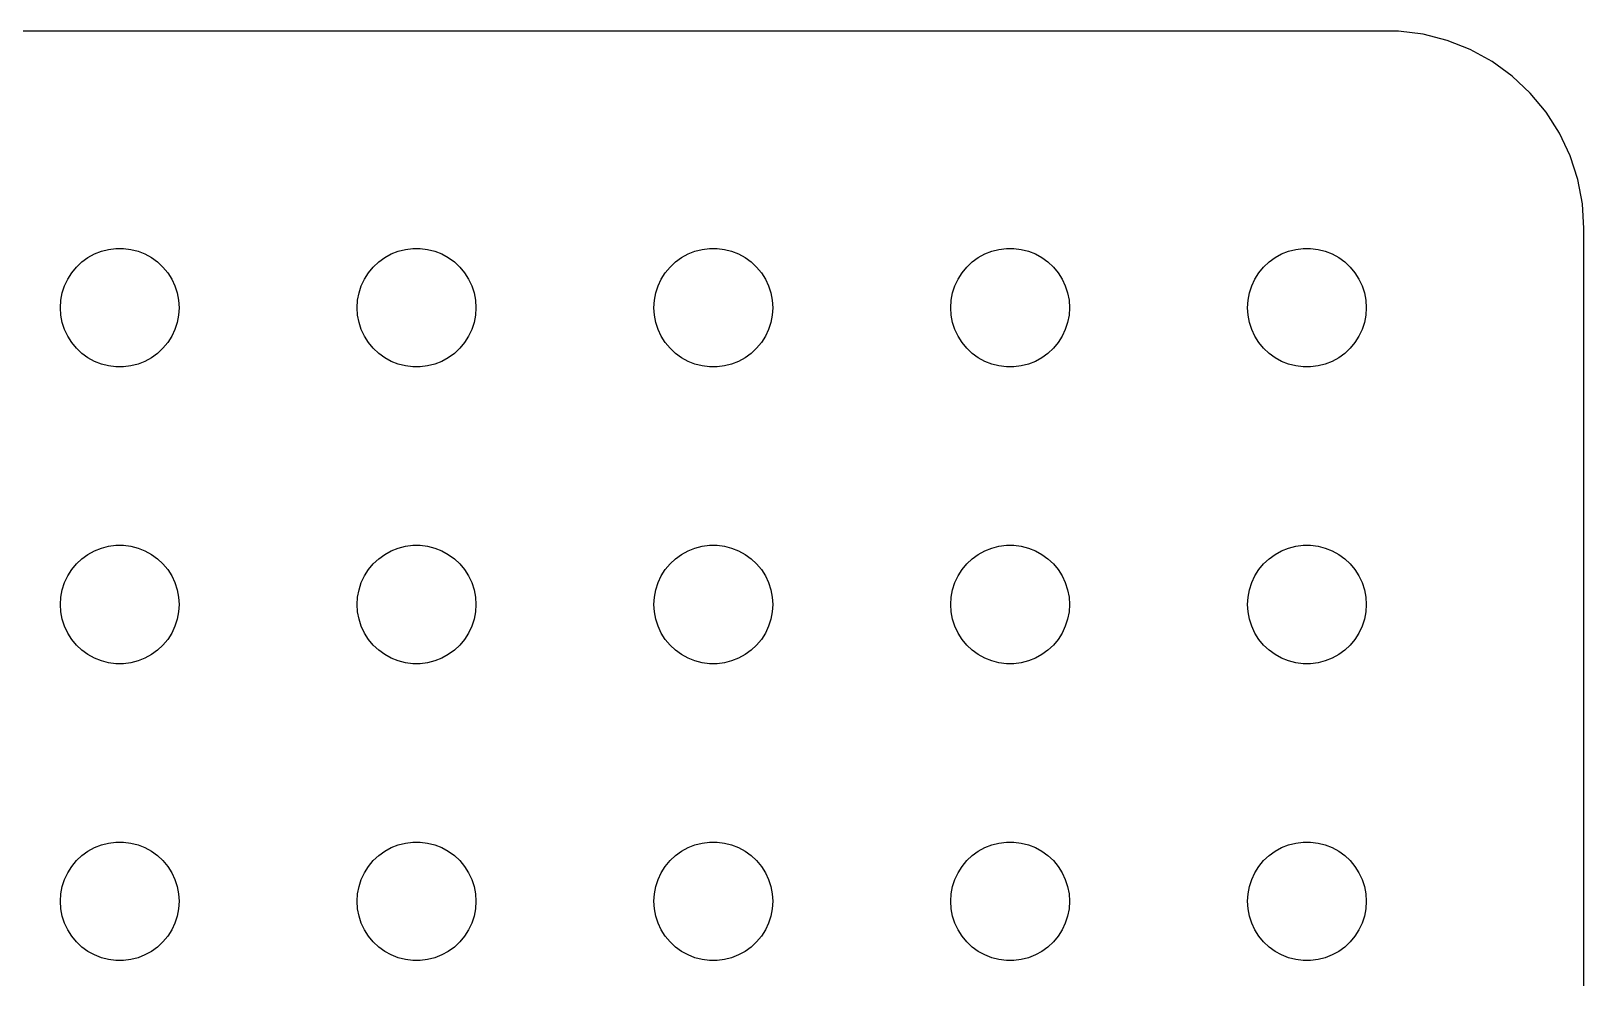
# Model space of a CAD drawing. Header units: metres. Extents: x -37 to 37, y 140 to 346.
# Drawn here: x -2.24 to 37, y 160.06 to 183.99 of the extents above; entities that cross this region are included whole.
import ezdxf

# ---------------------------------------------------------------- set-up
doc = ezdxf.new("R2010")
doc.units = ezdxf.units.M

msp = doc.modelspace()

# ---------------------------------------------------------------- linework, layer by layer
for p, q in [((32.3139, 183.99), (-32.3139, 183.99)), ((32.9369, 183.911), (32.3139, 183.99)), ((33.5451, 183.755), (32.9369, 183.911)), ((34.1289, 183.524), (33.5451, 183.755)), ((34.6791, 183.222), (34.1289, 183.524)), ((35.1871, 182.853), (34.6791, 183.222)), ((35.6448, 182.423), (35.1871, 182.853)), ((36.0451, 181.939), (35.6448, 182.423)), ((36.3815, 181.409), (36.0451, 181.939)), ((36.6489, 180.841), (36.3815, 181.409)), ((36.8429, 180.243), (36.6489, 180.841)), ((36.9606, 179.627), (36.8429, 180.243)), ((37, 179), (36.9606, 179.627)), ((37, 145), (37, 179)), ((-1.09344, 178.027), (-0.956131, 178.156)), ((-0.956131, 178.156), (-0.803726, 178.266)), ((-0.803726, 178.266), (-0.638657, 178.357)), ((-0.638657, 178.357), (-0.463516, 178.427)), ((-0.463516, 178.427), (-0.281067, 178.473)), ((-0.281067, 178.473), (-0.094177, 178.497)), ((-0.094177, 178.497), (0.094177, 178.497)), ((0.094177, 178.497), (0.281067, 178.473)), ((0.281067, 178.473), (0.463516, 178.427)), ((0.463516, 178.427), (0.638657, 178.357)), ((0.638657, 178.357), (0.803726, 178.266)), ((0.803726, 178.266), (0.956131, 178.156)), ((0.956131, 178.156), (1.09344, 178.027)), ((6.40654, 178.027), (6.54385, 178.156)), ((6.54385, 178.156), (6.69626, 178.266)), ((6.69626, 178.266), (6.86133, 178.357)), ((6.86133, 178.357), (7.03647, 178.427)), ((7.03647, 178.427), (7.21892, 178.473)), ((7.21892, 178.473), (7.40581, 178.497)), ((7.40581, 178.497), (7.59418, 178.497)), ((7.59418, 178.497), (7.78107, 178.473)), ((7.78107, 178.473), (7.96352, 178.427)), ((7.96352, 178.427), (8.13866, 178.357)), ((8.13866, 178.357), (8.30373, 178.266)), ((8.30373, 178.266), (8.45613, 178.156)), ((8.45613, 178.156), (8.59344, 178.027)), ((13.9065, 178.027), (14.0439, 178.156)), ((14.0439, 178.156), (14.1963, 178.266)), ((14.1963, 178.266), (14.3613, 178.357)), ((14.3613, 178.357), (14.5365, 178.427)), ((14.5365, 178.427), (14.7189, 178.473)), ((14.7189, 178.473), (14.9058, 178.497)), ((14.9058, 178.497), (15.0942, 178.497)), ((15.0942, 178.497), (15.2811, 178.473)), ((15.2811, 178.473), (15.4635, 178.427)), ((15.4635, 178.427), (15.6387, 178.357)), ((15.6387, 178.357), (15.8037, 178.266)), ((15.8037, 178.266), (15.9561, 178.156)), ((15.9561, 178.156), (16.0934, 178.027)), ((21.4065, 178.027), (21.5439, 178.156)), ((21.5439, 178.156), (21.6963, 178.266)), ((21.6963, 178.266), (21.8613, 178.357)), ((21.8613, 178.357), (22.0365, 178.427)), ((22.0365, 178.427), (22.2189, 178.473)), ((22.2189, 178.473), (22.4058, 178.497)), ((22.4058, 178.497), (22.5942, 178.497)), ((22.5942, 178.497), (22.7811, 178.473)), ((22.7811, 178.473), (22.9635, 178.427)), ((22.9635, 178.427), (23.1387, 178.357)), ((23.1387, 178.357), (23.3037, 178.266)), ((23.3037, 178.266), (23.4561, 178.156)), ((23.4561, 178.156), (23.5934, 178.027)), ((28.9065, 178.027), (29.0439, 178.156)), ((29.0439, 178.156), (29.1963, 178.266)), ((29.1963, 178.266), (29.3613, 178.357)), ((29.3613, 178.357), (29.5365, 178.427)), ((29.5365, 178.427), (29.7189, 178.473)), ((29.7189, 178.473), (29.9058, 178.497)), ((29.9058, 178.497), (30.0942, 178.497)), ((30.0942, 178.497), (30.2811, 178.473)), ((30.2811, 178.473), (30.4635, 178.427)), ((30.4635, 178.427), (30.6387, 178.357)), ((30.6387, 178.357), (30.8037, 178.266)), ((30.8037, 178.266), (30.9561, 178.156)), ((30.9561, 178.156), (31.0934, 178.027)), ((-1.31445, 177.723), (-1.21352, 177.882)), ((-1.21352, 177.882), (-1.09344, 178.027)), ((1.09344, 178.027), (1.21352, 177.882)), ((1.21352, 177.882), (1.31445, 177.723)), ((6.18553, 177.723), (6.28647, 177.882)), ((6.28647, 177.882), (6.40654, 178.027)), ((8.59344, 178.027), (8.71352, 177.882)), ((8.71352, 177.882), (8.81445, 177.723)), ((13.6855, 177.723), (13.7865, 177.882)), ((13.7865, 177.882), (13.9065, 178.027)), ((16.0934, 178.027), (16.2135, 177.882)), ((16.2135, 177.882), (16.3145, 177.723)), ((21.1855, 177.723), (21.2865, 177.882)), ((21.2865, 177.882), (21.4065, 178.027)), ((23.5934, 178.027), (23.7135, 177.882)), ((23.7135, 177.882), (23.8145, 177.723)), ((28.6855, 177.723), (28.7865, 177.882)), ((28.7865, 177.882), (28.9065, 178.027)), ((31.0934, 178.027), (31.2135, 177.882)), ((31.2135, 177.882), (31.3145, 177.723)), ((-1.48816, 177.188), (-1.45287, 177.373)), ((-1.45287, 177.373), (-1.39465, 177.552)), ((-1.39465, 177.552), (-1.31445, 177.723)), ((1.31445, 177.723), (1.39465, 177.552)), ((1.39465, 177.552), (1.45287, 177.373)), ((1.45287, 177.373), (1.48816, 177.188)), ((6.01183, 177.188), (6.04712, 177.373)), ((6.04712, 177.373), (6.10533, 177.552)), ((6.10533, 177.552), (6.18553, 177.723)), ((8.81445, 177.723), (8.89465, 177.552)), ((8.89465, 177.552), (8.95287, 177.373)), ((8.95287, 177.373), (8.98816, 177.188)), ((13.5118, 177.188), (13.5471, 177.373)), ((13.5471, 177.373), (13.6053, 177.552)), ((13.6053, 177.552), (13.6855, 177.723)), ((16.3145, 177.723), (16.3947, 177.552)), ((16.3947, 177.552), (16.4529, 177.373)), ((16.4529, 177.373), (16.4882, 177.188)), ((21.0118, 177.188), (21.0471, 177.373)), ((21.0471, 177.373), (21.1053, 177.552)), ((21.1053, 177.552), (21.1855, 177.723)), ((23.8145, 177.723), (23.8947, 177.552)), ((23.8947, 177.552), (23.9529, 177.373)), ((23.9529, 177.373), (23.9882, 177.188)), ((28.5118, 177.188), (28.5471, 177.373)), ((28.5471, 177.373), (28.6053, 177.552)), ((28.6053, 177.552), (28.6855, 177.723)), ((31.3145, 177.723), (31.3947, 177.552)), ((31.3947, 177.552), (31.4529, 177.373)), ((31.4529, 177.373), (31.4882, 177.188)), ((-1.5, 177), (-1.48816, 177.188)), ((-1.48816, 176.812), (-1.5, 177)), ((1.48816, 177.188), (1.5, 177)), ((1.5, 177), (1.48816, 176.812)), ((6, 177), (6.01183, 177.188)), ((6.01183, 176.812), (6, 177)), ((8.98816, 177.188), (9, 177)), ((9, 177), (8.98816, 176.812)), ((13.5, 177), (13.5118, 177.188)), ((13.5118, 176.812), (13.5, 177)), ((16.4882, 177.188), (16.5, 177)), ((16.5, 177), (16.4882, 176.812)), ((21, 177), (21.0118, 177.188)), ((21.0118, 176.812), (21, 177)), ((23.9882, 177.188), (24, 177)), ((24, 177), (23.9882, 176.812)), ((28.5, 177), (28.5118, 177.188)), ((28.5118, 176.812), (28.5, 177)), ((31.4882, 177.188), (31.5, 177)), ((31.5, 177), (31.4882, 176.812)), ((-1.45287, 176.627), (-1.48816, 176.812)), ((-1.39465, 176.448), (-1.45287, 176.627)), ((1.45287, 176.627), (1.39465, 176.448)), ((1.48816, 176.812), (1.45287, 176.627)), ((6.04712, 176.627), (6.01183, 176.812)), ((6.10533, 176.448), (6.04712, 176.627)), ((8.95287, 176.627), (8.89465, 176.448)), ((8.98816, 176.812), (8.95287, 176.627)), ((13.5471, 176.627), (13.5118, 176.812)), ((13.6053, 176.448), (13.5471, 176.627)), ((16.4529, 176.627), (16.3947, 176.448)), ((16.4882, 176.812), (16.4529, 176.627)), ((21.0471, 176.627), (21.0118, 176.812)), ((21.1053, 176.448), (21.0471, 176.627)), ((23.9529, 176.627), (23.8947, 176.448)), ((23.9882, 176.812), (23.9529, 176.627)), ((28.5471, 176.627), (28.5118, 176.812)), ((28.6053, 176.448), (28.5471, 176.627)), ((31.4529, 176.627), (31.3947, 176.448)), ((31.4882, 176.812), (31.4529, 176.627)), ((-1.31445, 176.277), (-1.39465, 176.448)), ((-1.21352, 176.118), (-1.31445, 176.277)), ((1.31445, 176.277), (1.21352, 176.118)), ((1.39465, 176.448), (1.31445, 176.277)), ((6.18553, 176.277), (6.10533, 176.448)), ((6.28647, 176.118), (6.18553, 176.277)), ((8.81445, 176.277), (8.71352, 176.118)), ((8.89465, 176.448), (8.81445, 176.277)), ((13.6855, 176.277), (13.6053, 176.448)), ((13.7865, 176.118), (13.6855, 176.277)), ((16.3145, 176.277), (16.2135, 176.118)), ((16.3947, 176.448), (16.3145, 176.277)), ((21.1855, 176.277), (21.1053, 176.448)), ((21.2865, 176.118), (21.1855, 176.277)), ((23.8145, 176.277), (23.7135, 176.118)), ((23.8947, 176.448), (23.8145, 176.277)), ((28.6855, 176.277), (28.6053, 176.448)), ((28.7865, 176.118), (28.6855, 176.277)), ((31.3145, 176.277), (31.2135, 176.118)), ((31.3947, 176.448), (31.3145, 176.277)), ((-1.09344, 175.973), (-1.21352, 176.118)), ((-0.956131, 175.844), (-1.09344, 175.973)), ((-0.803726, 175.734), (-0.956131, 175.844)), ((0.956131, 175.844), (0.803726, 175.734)), ((1.09344, 175.973), (0.956131, 175.844)), ((1.21352, 176.118), (1.09344, 175.973)), ((6.40654, 175.973), (6.28647, 176.118)), ((6.54385, 175.844), (6.40654, 175.973)), ((6.69626, 175.734), (6.54385, 175.844)), ((8.45613, 175.844), (8.30373, 175.734)), ((8.59344, 175.973), (8.45613, 175.844)), ((8.71352, 176.118), (8.59344, 175.973)), ((13.9065, 175.973), (13.7865, 176.118)), ((14.0439, 175.844), (13.9065, 175.973)), ((14.1963, 175.734), (14.0439, 175.844)), ((15.9561, 175.844), (15.8037, 175.734)), ((16.0934, 175.973), (15.9561, 175.844)), ((16.2135, 176.118), (16.0934, 175.973)), ((21.4065, 175.973), (21.2865, 176.118)), ((21.5439, 175.844), (21.4065, 175.973)), ((21.6963, 175.734), (21.5439, 175.844)), ((23.4561, 175.844), (23.3037, 175.734)), ((23.5934, 175.973), (23.4561, 175.844)), ((23.7135, 176.118), (23.5934, 175.973)), ((28.9065, 175.973), (28.7865, 176.118)), ((29.0439, 175.844), (28.9065, 175.973)), ((29.1963, 175.734), (29.0439, 175.844)), ((30.9561, 175.844), (30.8037, 175.734)), ((31.0934, 175.973), (30.9561, 175.844)), ((31.2135, 176.118), (31.0934, 175.973)), ((-0.638657, 175.643), (-0.803726, 175.734)), ((-0.463516, 175.573), (-0.638657, 175.643)), ((-0.281067, 175.527), (-0.463516, 175.573)), ((-0.094177, 175.503), (-0.281067, 175.527)), ((0.094177, 175.503), (-0.094177, 175.503)), ((0.281067, 175.527), (0.094177, 175.503)), ((0.463516, 175.573), (0.281067, 175.527)), ((0.638657, 175.643), (0.463516, 175.573)), ((0.803726, 175.734), (0.638657, 175.643)), ((6.86133, 175.643), (6.69626, 175.734)), ((7.03647, 175.573), (6.86133, 175.643)), ((7.21892, 175.527), (7.03647, 175.573)), ((7.40581, 175.503), (7.21892, 175.527)), ((7.59418, 175.503), (7.40581, 175.503)), ((7.78107, 175.527), (7.59418, 175.503)), ((7.96352, 175.573), (7.78107, 175.527)), ((8.13866, 175.643), (7.96352, 175.573)), ((8.30373, 175.734), (8.13866, 175.643)), ((14.3613, 175.643), (14.1963, 175.734)), ((14.5365, 175.573), (14.3613, 175.643)), ((14.7189, 175.527), (14.5365, 175.573)), ((14.9058, 175.503), (14.7189, 175.527)), ((15.0942, 175.503), (14.9058, 175.503)), ((15.2811, 175.527), (15.0942, 175.503)), ((15.4635, 175.573), (15.2811, 175.527)), ((15.6387, 175.643), (15.4635, 175.573)), ((15.8037, 175.734), (15.6387, 175.643)), ((21.8613, 175.643), (21.6963, 175.734)), ((22.0365, 175.573), (21.8613, 175.643)), ((22.2189, 175.527), (22.0365, 175.573)), ((22.4058, 175.503), (22.2189, 175.527)), ((22.5942, 175.503), (22.4058, 175.503)), ((22.7811, 175.527), (22.5942, 175.503)), ((22.9635, 175.573), (22.7811, 175.527)), ((23.1387, 175.643), (22.9635, 175.573)), ((23.3037, 175.734), (23.1387, 175.643)), ((29.3613, 175.643), (29.1963, 175.734)), ((29.5365, 175.573), (29.3613, 175.643)), ((29.7189, 175.527), (29.5365, 175.573)), ((29.9058, 175.503), (29.7189, 175.527)), ((30.0942, 175.503), (29.9058, 175.503)), ((30.2811, 175.527), (30.0942, 175.503)), ((30.4635, 175.573), (30.2811, 175.527)), ((30.6387, 175.643), (30.4635, 175.573)), ((30.8037, 175.734), (30.6387, 175.643)), ((-0.956131, 170.656), (-0.803726, 170.766)), ((-0.803726, 170.766), (-0.638657, 170.857)), ((-0.638657, 170.857), (-0.463516, 170.927)), ((-0.463516, 170.927), (-0.281067, 170.973)), ((-0.281067, 170.973), (-0.094177, 170.997)), ((-0.094177, 170.997), (0.094177, 170.997)), ((0.094177, 170.997), (0.281067, 170.973)), ((0.281067, 170.973), (0.463516, 170.927)), ((0.463516, 170.927), (0.638657, 170.857)), ((0.638657, 170.857), (0.803726, 170.766)), ((0.803726, 170.766), (0.956131, 170.656)), ((6.54385, 170.656), (6.69626, 170.766)), ((6.69626, 170.766), (6.86133, 170.857)), ((6.86133, 170.857), (7.03647, 170.927)), ((7.03647, 170.927), (7.21892, 170.973)), ((7.21892, 170.973), (7.40581, 170.997)), ((7.40581, 170.997), (7.59418, 170.997)), ((7.59418, 170.997), (7.78107, 170.973)), ((7.78107, 170.973), (7.96352, 170.927)), ((7.96352, 170.927), (8.13866, 170.857)), ((8.13866, 170.857), (8.30373, 170.766)), ((8.30373, 170.766), (8.45613, 170.656)), ((14.0439, 170.656), (14.1963, 170.766)), ((14.1963, 170.766), (14.3613, 170.857)), ((14.3613, 170.857), (14.5365, 170.927)), ((14.5365, 170.927), (14.7189, 170.973)), ((14.7189, 170.973), (14.9058, 170.997)), ((14.9058, 170.997), (15.0942, 170.997)), ((15.0942, 170.997), (15.2811, 170.973)), ((15.2811, 170.973), (15.4635, 170.927)), ((15.4635, 170.927), (15.6387, 170.857)), ((15.6387, 170.857), (15.8037, 170.766)), ((15.8037, 170.766), (15.9561, 170.656)), ((21.5439, 170.656), (21.6963, 170.766)), ((21.6963, 170.766), (21.8613, 170.857)), ((21.8613, 170.857), (22.0365, 170.927)), ((22.0365, 170.927), (22.2189, 170.973)), ((22.2189, 170.973), (22.4058, 170.997)), ((22.4058, 170.997), (22.5942, 170.997)), ((22.5942, 170.997), (22.7811, 170.973)), ((22.7811, 170.973), (22.9635, 170.927)), ((22.9635, 170.927), (23.1387, 170.857)), ((23.1387, 170.857), (23.3037, 170.766)), ((23.3037, 170.766), (23.4561, 170.656)), ((29.0439, 170.656), (29.1963, 170.766)), ((29.1963, 170.766), (29.3613, 170.857)), ((29.3613, 170.857), (29.5365, 170.927)), ((29.5365, 170.927), (29.7189, 170.973)), ((29.7189, 170.973), (29.9058, 170.997)), ((29.9058, 170.997), (30.0942, 170.997)), ((30.0942, 170.997), (30.2811, 170.973)), ((30.2811, 170.973), (30.4635, 170.927)), ((30.4635, 170.927), (30.6387, 170.857)), ((30.6387, 170.857), (30.8037, 170.766)), ((30.8037, 170.766), (30.9561, 170.656)), ((-1.31445, 170.223), (-1.21352, 170.382)), ((-1.21352, 170.382), (-1.09344, 170.527)), ((-1.09344, 170.527), (-0.956131, 170.656)), ((0.956131, 170.656), (1.09344, 170.527)), ((1.09344, 170.527), (1.21352, 170.382)), ((1.21352, 170.382), (1.31445, 170.223)), ((6.18553, 170.223), (6.28647, 170.382)), ((6.28647, 170.382), (6.40654, 170.527)), ((6.40654, 170.527), (6.54385, 170.656)), ((8.45613, 170.656), (8.59344, 170.527)), ((8.59344, 170.527), (8.71352, 170.382)), ((8.71352, 170.382), (8.81445, 170.223)), ((13.6855, 170.223), (13.7865, 170.382)), ((13.7865, 170.382), (13.9065, 170.527)), ((13.9065, 170.527), (14.0439, 170.656)), ((15.9561, 170.656), (16.0934, 170.527)), ((16.0934, 170.527), (16.2135, 170.382)), ((16.2135, 170.382), (16.3145, 170.223)), ((21.1855, 170.223), (21.2865, 170.382)), ((21.2865, 170.382), (21.4065, 170.527)), ((21.4065, 170.527), (21.5439, 170.656)), ((23.4561, 170.656), (23.5934, 170.527)), ((23.5934, 170.527), (23.7135, 170.382)), ((23.7135, 170.382), (23.8145, 170.223)), ((28.6855, 170.223), (28.7865, 170.382)), ((28.7865, 170.382), (28.9065, 170.527)), ((28.9065, 170.527), (29.0439, 170.656)), ((30.9561, 170.656), (31.0934, 170.527)), ((31.0934, 170.527), (31.2135, 170.382)), ((31.2135, 170.382), (31.3145, 170.223)), ((-1.45287, 169.873), (-1.39465, 170.052)), ((-1.39465, 170.052), (-1.31445, 170.223)), ((1.31445, 170.223), (1.39465, 170.052)), ((1.39465, 170.052), (1.45287, 169.873)), ((6.04712, 169.873), (6.10533, 170.052)), ((6.10533, 170.052), (6.18553, 170.223)), ((8.81445, 170.223), (8.89465, 170.052)), ((8.89465, 170.052), (8.95287, 169.873)), ((13.5471, 169.873), (13.6053, 170.052)), ((13.6053, 170.052), (13.6855, 170.223)), ((16.3145, 170.223), (16.3947, 170.052)), ((16.3947, 170.052), (16.4529, 169.873)), ((21.0471, 169.873), (21.1053, 170.052)), ((21.1053, 170.052), (21.1855, 170.223)), ((23.8145, 170.223), (23.8947, 170.052)), ((23.8947, 170.052), (23.9529, 169.873)), ((28.5471, 169.873), (28.6053, 170.052)), ((28.6053, 170.052), (28.6855, 170.223)), ((31.3145, 170.223), (31.3947, 170.052)), ((31.3947, 170.052), (31.4529, 169.873)), ((-1.5, 169.5), (-1.48816, 169.688)), ((-1.48816, 169.688), (-1.45287, 169.873)), ((1.45287, 169.873), (1.48816, 169.688)), ((1.48816, 169.688), (1.5, 169.5)), ((6, 169.5), (6.01183, 169.688)), ((6.01183, 169.688), (6.04712, 169.873)), ((8.95287, 169.873), (8.98816, 169.688)), ((8.98816, 169.688), (9, 169.5)), ((13.5, 169.5), (13.5118, 169.688)), ((13.5118, 169.688), (13.5471, 169.873)), ((16.4529, 169.873), (16.4882, 169.688)), ((16.4882, 169.688), (16.5, 169.5)), ((21, 169.5), (21.0118, 169.688)), ((21.0118, 169.688), (21.0471, 169.873)), ((23.9529, 169.873), (23.9882, 169.688)), ((23.9882, 169.688), (24, 169.5)), ((28.5, 169.5), (28.5118, 169.688)), ((28.5118, 169.688), (28.5471, 169.873)), ((31.4529, 169.873), (31.4882, 169.688)), ((31.4882, 169.688), (31.5, 169.5)), ((-1.48816, 169.312), (-1.5, 169.5)), ((-1.45287, 169.127), (-1.48816, 169.312)), ((-1.39465, 168.948), (-1.45287, 169.127)), ((1.45287, 169.127), (1.39465, 168.948)), ((1.48816, 169.312), (1.45287, 169.127)), ((1.5, 169.5), (1.48816, 169.312)), ((6.01183, 169.312), (6, 169.5)), ((6.04712, 169.127), (6.01183, 169.312)), ((6.10533, 168.948), (6.04712, 169.127)), ((8.95287, 169.127), (8.89465, 168.948)), ((8.98816, 169.312), (8.95287, 169.127)), ((9, 169.5), (8.98816, 169.312)), ((13.5118, 169.312), (13.5, 169.5)), ((13.5471, 169.127), (13.5118, 169.312)), ((13.6053, 168.948), (13.5471, 169.127)), ((16.4529, 169.127), (16.3947, 168.948)), ((16.4882, 169.312), (16.4529, 169.127)), ((16.5, 169.5), (16.4882, 169.312)), ((21.0118, 169.312), (21, 169.5)), ((21.0471, 169.127), (21.0118, 169.312)), ((21.1053, 168.948), (21.0471, 169.127)), ((23.9529, 169.127), (23.8947, 168.948)), ((23.9882, 169.312), (23.9529, 169.127)), ((24, 169.5), (23.9882, 169.312)), ((28.5118, 169.312), (28.5, 169.5)), ((28.5471, 169.127), (28.5118, 169.312)), ((28.6053, 168.948), (28.5471, 169.127)), ((31.4529, 169.127), (31.3947, 168.948)), ((31.4882, 169.312), (31.4529, 169.127)), ((31.5, 169.5), (31.4882, 169.312)), ((-1.31445, 168.777), (-1.39465, 168.948)), ((-1.21352, 168.618), (-1.31445, 168.777)), ((1.31445, 168.777), (1.21352, 168.618)), ((1.39465, 168.948), (1.31445, 168.777)), ((6.18553, 168.777), (6.10533, 168.948)), ((6.28647, 168.618), (6.18553, 168.777)), ((8.81445, 168.777), (8.71352, 168.618)), ((8.89465, 168.948), (8.81445, 168.777)), ((13.6855, 168.777), (13.6053, 168.948)), ((13.7865, 168.618), (13.6855, 168.777)), ((16.3145, 168.777), (16.2135, 168.618)), ((16.3947, 168.948), (16.3145, 168.777)), ((21.1855, 168.777), (21.1053, 168.948)), ((21.2865, 168.618), (21.1855, 168.777)), ((23.8145, 168.777), (23.7135, 168.618)), ((23.8947, 168.948), (23.8145, 168.777)), ((28.6855, 168.777), (28.6053, 168.948)), ((28.7865, 168.618), (28.6855, 168.777)), ((31.3145, 168.777), (31.2135, 168.618)), ((31.3947, 168.948), (31.3145, 168.777)), ((-1.09344, 168.473), (-1.21352, 168.618)), ((-0.956131, 168.344), (-1.09344, 168.473)), ((-0.803726, 168.234), (-0.956131, 168.344)), ((0.956131, 168.344), (0.803726, 168.234)), ((1.09344, 168.473), (0.956131, 168.344)), ((1.21352, 168.618), (1.09344, 168.473)), ((6.40654, 168.473), (6.28647, 168.618)), ((6.54385, 168.344), (6.40654, 168.473)), ((6.69626, 168.234), (6.54385, 168.344)), ((8.45613, 168.344), (8.30373, 168.234)), ((8.59344, 168.473), (8.45613, 168.344)), ((8.71352, 168.618), (8.59344, 168.473)), ((13.9065, 168.473), (13.7865, 168.618)), ((14.0439, 168.344), (13.9065, 168.473)), ((14.1963, 168.234), (14.0439, 168.344)), ((15.9561, 168.344), (15.8037, 168.234)), ((16.0934, 168.473), (15.9561, 168.344)), ((16.2135, 168.618), (16.0934, 168.473)), ((21.4065, 168.473), (21.2865, 168.618)), ((21.5439, 168.344), (21.4065, 168.473)), ((21.6963, 168.234), (21.5439, 168.344)), ((23.4561, 168.344), (23.3037, 168.234)), ((23.5934, 168.473), (23.4561, 168.344)), ((23.7135, 168.618), (23.5934, 168.473)), ((28.9065, 168.473), (28.7865, 168.618)), ((29.0439, 168.344), (28.9065, 168.473)), ((29.1963, 168.234), (29.0439, 168.344)), ((30.9561, 168.344), (30.8037, 168.234)), ((31.0934, 168.473), (30.9561, 168.344)), ((31.2135, 168.618), (31.0934, 168.473)), ((-0.638657, 168.143), (-0.803726, 168.234)), ((-0.463516, 168.073), (-0.638657, 168.143)), ((-0.281067, 168.027), (-0.463516, 168.073)), ((-0.094177, 168.003), (-0.281067, 168.027)), ((0.094177, 168.003), (-0.094177, 168.003)), ((0.281067, 168.027), (0.094177, 168.003)), ((0.463516, 168.073), (0.281067, 168.027)), ((0.638657, 168.143), (0.463516, 168.073)), ((0.803726, 168.234), (0.638657, 168.143)), ((6.86133, 168.143), (6.69626, 168.234)), ((7.03647, 168.073), (6.86133, 168.143)), ((7.21892, 168.027), (7.03647, 168.073)), ((7.40581, 168.003), (7.21892, 168.027)), ((7.59418, 168.003), (7.40581, 168.003)), ((7.78107, 168.027), (7.59418, 168.003)), ((7.96352, 168.073), (7.78107, 168.027)), ((8.13866, 168.143), (7.96352, 168.073)), ((8.30373, 168.234), (8.13866, 168.143)), ((14.3613, 168.143), (14.1963, 168.234)), ((14.5365, 168.073), (14.3613, 168.143)), ((14.7189, 168.027), (14.5365, 168.073)), ((14.9058, 168.003), (14.7189, 168.027)), ((15.0942, 168.003), (14.9058, 168.003)), ((15.2811, 168.027), (15.0942, 168.003)), ((15.4635, 168.073), (15.2811, 168.027)), ((15.6387, 168.143), (15.4635, 168.073)), ((15.8037, 168.234), (15.6387, 168.143)), ((21.8613, 168.143), (21.6963, 168.234)), ((22.0365, 168.073), (21.8613, 168.143)), ((22.2189, 168.027), (22.0365, 168.073)), ((22.4058, 168.003), (22.2189, 168.027)), ((22.5942, 168.003), (22.4058, 168.003)), ((22.7811, 168.027), (22.5942, 168.003)), ((22.9635, 168.073), (22.7811, 168.027)), ((23.1387, 168.143), (22.9635, 168.073)), ((23.3037, 168.234), (23.1387, 168.143)), ((29.3613, 168.143), (29.1963, 168.234)), ((29.5365, 168.073), (29.3613, 168.143)), ((29.7189, 168.027), (29.5365, 168.073)), ((29.9058, 168.003), (29.7189, 168.027)), ((30.0942, 168.003), (29.9058, 168.003)), ((30.2811, 168.027), (30.0942, 168.003)), ((30.4635, 168.073), (30.2811, 168.027)), ((30.6387, 168.143), (30.4635, 168.073)), ((30.8037, 168.234), (30.6387, 168.143)), ((-0.956131, 163.156), (-0.803726, 163.266)), ((-0.803726, 163.266), (-0.638657, 163.357)), ((-0.638657, 163.357), (-0.463516, 163.427)), ((-0.463516, 163.427), (-0.281067, 163.473)), ((-0.281067, 163.473), (-0.094177, 163.497)), ((-0.094177, 163.497), (0.094177, 163.497)), ((0.094177, 163.497), (0.281067, 163.473)), ((0.281067, 163.473), (0.463516, 163.427)), ((0.463516, 163.427), (0.638657, 163.357)), ((0.638657, 163.357), (0.803726, 163.266)), ((0.803726, 163.266), (0.956131, 163.156)), ((6.54385, 163.156), (6.69626, 163.266)), ((6.69626, 163.266), (6.86133, 163.357)), ((6.86133, 163.357), (7.03647, 163.427)), ((7.03647, 163.427), (7.21892, 163.473)), ((7.21892, 163.473), (7.40581, 163.497)), ((7.40581, 163.497), (7.59418, 163.497)), ((7.59418, 163.497), (7.78107, 163.473)), ((7.78107, 163.473), (7.96352, 163.427)), ((7.96352, 163.427), (8.13866, 163.357)), ((8.13866, 163.357), (8.30373, 163.266)), ((8.30373, 163.266), (8.45613, 163.156)), ((14.0439, 163.156), (14.1963, 163.266)), ((14.1963, 163.266), (14.3613, 163.357)), ((14.3613, 163.357), (14.5365, 163.427)), ((14.5365, 163.427), (14.7189, 163.473)), ((14.7189, 163.473), (14.9058, 163.497)), ((14.9058, 163.497), (15.0942, 163.497)), ((15.0942, 163.497), (15.2811, 163.473)), ((15.2811, 163.473), (15.4635, 163.427)), ((15.4635, 163.427), (15.6387, 163.357)), ((15.6387, 163.357), (15.8037, 163.266)), ((15.8037, 163.266), (15.9561, 163.156)), ((21.5439, 163.156), (21.6963, 163.266)), ((21.6963, 163.266), (21.8613, 163.357)), ((21.8613, 163.357), (22.0365, 163.427)), ((22.0365, 163.427), (22.2189, 163.473)), ((22.2189, 163.473), (22.4058, 163.497)), ((22.4058, 163.497), (22.5942, 163.497)), ((22.5942, 163.497), (22.7811, 163.473)), ((22.7811, 163.473), (22.9635, 163.427)), ((22.9635, 163.427), (23.1387, 163.357)), ((23.1387, 163.357), (23.3037, 163.266)), ((23.3037, 163.266), (23.4561, 163.156)), ((29.0439, 163.156), (29.1963, 163.266)), ((29.1963, 163.266), (29.3613, 163.357)), ((29.3613, 163.357), (29.5365, 163.427)), ((29.5365, 163.427), (29.7189, 163.473)), ((29.7189, 163.473), (29.9058, 163.497)), ((29.9058, 163.497), (30.0942, 163.497)), ((30.0942, 163.497), (30.2811, 163.473)), ((30.2811, 163.473), (30.4635, 163.427)), ((30.4635, 163.427), (30.6387, 163.357)), ((30.6387, 163.357), (30.8037, 163.266)), ((30.8037, 163.266), (30.9561, 163.156)), ((-1.31445, 162.723), (-1.21352, 162.882)), ((-1.21352, 162.882), (-1.09344, 163.027)), ((-1.09344, 163.027), (-0.956131, 163.156)), ((0.956131, 163.156), (1.09344, 163.027)), ((1.09344, 163.027), (1.21352, 162.882)), ((1.21352, 162.882), (1.31445, 162.723)), ((6.18553, 162.723), (6.28647, 162.882)), ((6.28647, 162.882), (6.40654, 163.027)), ((6.40654, 163.027), (6.54385, 163.156)), ((8.45613, 163.156), (8.59344, 163.027)), ((8.59344, 163.027), (8.71352, 162.882)), ((8.71352, 162.882), (8.81445, 162.723)), ((13.6855, 162.723), (13.7865, 162.882)), ((13.7865, 162.882), (13.9065, 163.027)), ((13.9065, 163.027), (14.0439, 163.156)), ((15.9561, 163.156), (16.0934, 163.027)), ((16.0934, 163.027), (16.2135, 162.882)), ((16.2135, 162.882), (16.3145, 162.723)), ((21.1855, 162.723), (21.2865, 162.882)), ((21.2865, 162.882), (21.4065, 163.027)), ((21.4065, 163.027), (21.5439, 163.156)), ((23.4561, 163.156), (23.5934, 163.027)), ((23.5934, 163.027), (23.7135, 162.882)), ((23.7135, 162.882), (23.8145, 162.723)), ((28.6855, 162.723), (28.7865, 162.882)), ((28.7865, 162.882), (28.9065, 163.027)), ((28.9065, 163.027), (29.0439, 163.156)), ((30.9561, 163.156), (31.0934, 163.027)), ((31.0934, 163.027), (31.2135, 162.882)), ((31.2135, 162.882), (31.3145, 162.723)), ((-1.45287, 162.373), (-1.39465, 162.552)), ((-1.39465, 162.552), (-1.31445, 162.723)), ((1.31445, 162.723), (1.39465, 162.552)), ((1.39465, 162.552), (1.45287, 162.373)), ((6.04712, 162.373), (6.10533, 162.552)), ((6.10533, 162.552), (6.18553, 162.723)), ((8.81445, 162.723), (8.89465, 162.552)), ((8.89465, 162.552), (8.95287, 162.373)), ((13.5471, 162.373), (13.6053, 162.552)), ((13.6053, 162.552), (13.6855, 162.723)), ((16.3145, 162.723), (16.3947, 162.552)), ((16.3947, 162.552), (16.4529, 162.373)), ((21.0471, 162.373), (21.1053, 162.552)), ((21.1053, 162.552), (21.1855, 162.723)), ((23.8145, 162.723), (23.8947, 162.552)), ((23.8947, 162.552), (23.9529, 162.373)), ((28.5471, 162.373), (28.6053, 162.552)), ((28.6053, 162.552), (28.6855, 162.723)), ((31.3145, 162.723), (31.3947, 162.552)), ((31.3947, 162.552), (31.4529, 162.373)), ((-1.5, 162), (-1.48816, 162.188)), ((-1.48816, 162.188), (-1.45287, 162.373)), ((1.45287, 162.373), (1.48816, 162.188)), ((1.48816, 162.188), (1.5, 162)), ((6, 162), (6.01183, 162.188)), ((6.01183, 162.188), (6.04712, 162.373)), ((8.95287, 162.373), (8.98816, 162.188)), ((8.98816, 162.188), (9, 162)), ((13.5, 162), (13.5118, 162.188)), ((13.5118, 162.188), (13.5471, 162.373)), ((16.4529, 162.373), (16.4882, 162.188)), ((16.4882, 162.188), (16.5, 162)), ((21, 162), (21.0118, 162.188)), ((21.0118, 162.188), (21.0471, 162.373)), ((23.9529, 162.373), (23.9882, 162.188)), ((23.9882, 162.188), (24, 162)), ((28.5, 162), (28.5118, 162.188)), ((28.5118, 162.188), (28.5471, 162.373)), ((31.4529, 162.373), (31.4882, 162.188)), ((31.4882, 162.188), (31.5, 162)), ((-1.48816, 161.812), (-1.5, 162)), ((-1.45287, 161.627), (-1.48816, 161.812)), ((1.48816, 161.812), (1.45287, 161.627)), ((1.5, 162), (1.48816, 161.812)), ((6.01183, 161.812), (6, 162)), ((6.04712, 161.627), (6.01183, 161.812)), ((8.98816, 161.812), (8.95287, 161.627)), ((9, 162), (8.98816, 161.812)), ((13.5118, 161.812), (13.5, 162)), ((13.5471, 161.627), (13.5118, 161.812)), ((16.4882, 161.812), (16.4529, 161.627)), ((16.5, 162), (16.4882, 161.812)), ((21.0118, 161.812), (21, 162)), ((21.0471, 161.627), (21.0118, 161.812)), ((23.9882, 161.812), (23.9529, 161.627)), ((24, 162), (23.9882, 161.812)), ((28.5118, 161.812), (28.5, 162)), ((28.5471, 161.627), (28.5118, 161.812)), ((31.4882, 161.812), (31.4529, 161.627)), ((31.5, 162), (31.4882, 161.812)), ((-1.39465, 161.448), (-1.45287, 161.627)), ((-1.31445, 161.277), (-1.39465, 161.448)), ((-1.21352, 161.118), (-1.31445, 161.277)), ((1.31445, 161.277), (1.21352, 161.118)), ((1.39465, 161.448), (1.31445, 161.277)), ((1.45287, 161.627), (1.39465, 161.448)), ((6.10533, 161.448), (6.04712, 161.627)), ((6.18553, 161.277), (6.10533, 161.448)), ((6.28647, 161.118), (6.18553, 161.277)), ((8.81445, 161.277), (8.71352, 161.118)), ((8.89465, 161.448), (8.81445, 161.277)), ((8.95287, 161.627), (8.89465, 161.448)), ((13.6053, 161.448), (13.5471, 161.627)), ((13.6855, 161.277), (13.6053, 161.448)), ((13.7865, 161.118), (13.6855, 161.277)), ((16.3145, 161.277), (16.2135, 161.118)), ((16.3947, 161.448), (16.3145, 161.277)), ((16.4529, 161.627), (16.3947, 161.448)), ((21.1053, 161.448), (21.0471, 161.627)), ((21.1855, 161.277), (21.1053, 161.448)), ((21.2865, 161.118), (21.1855, 161.277)), ((23.8145, 161.277), (23.7135, 161.118)), ((23.8947, 161.448), (23.8145, 161.277)), ((23.9529, 161.627), (23.8947, 161.448)), ((28.6053, 161.448), (28.5471, 161.627)), ((28.6855, 161.277), (28.6053, 161.448)), ((28.7865, 161.118), (28.6855, 161.277)), ((31.3145, 161.277), (31.2135, 161.118)), ((31.3947, 161.448), (31.3145, 161.277)), ((31.4529, 161.627), (31.3947, 161.448)), ((-1.09344, 160.973), (-1.21352, 161.118)), ((-0.956131, 160.844), (-1.09344, 160.973)), ((1.09344, 160.973), (0.956131, 160.844)), ((1.21352, 161.118), (1.09344, 160.973)), ((6.40654, 160.973), (6.28647, 161.118)), ((6.54385, 160.844), (6.40654, 160.973)), ((8.59344, 160.973), (8.45613, 160.844)), ((8.71352, 161.118), (8.59344, 160.973)), ((13.9065, 160.973), (13.7865, 161.118)), ((14.0439, 160.844), (13.9065, 160.973)), ((16.0934, 160.973), (15.9561, 160.844)), ((16.2135, 161.118), (16.0934, 160.973)), ((21.4065, 160.973), (21.2865, 161.118)), ((21.5439, 160.844), (21.4065, 160.973)), ((23.5934, 160.973), (23.4561, 160.844)), ((23.7135, 161.118), (23.5934, 160.973)), ((28.9065, 160.973), (28.7865, 161.118)), ((29.0439, 160.844), (28.9065, 160.973)), ((31.0934, 160.973), (30.9561, 160.844)), ((31.2135, 161.118), (31.0934, 160.973)), ((-0.803726, 160.734), (-0.956131, 160.844)), ((-0.638657, 160.643), (-0.803726, 160.734)), ((-0.463516, 160.573), (-0.638657, 160.643)), ((-0.281067, 160.527), (-0.463516, 160.573)), ((-0.094177, 160.503), (-0.281067, 160.527)), ((0.094177, 160.503), (-0.094177, 160.503)), ((0.281067, 160.527), (0.094177, 160.503)), ((0.463516, 160.573), (0.281067, 160.527)), ((0.638657, 160.643), (0.463516, 160.573)), ((0.803726, 160.734), (0.638657, 160.643)), ((0.956131, 160.844), (0.803726, 160.734)), ((6.69626, 160.734), (6.54385, 160.844)), ((6.86133, 160.643), (6.69626, 160.734)), ((7.03647, 160.573), (6.86133, 160.643)), ((7.21892, 160.527), (7.03647, 160.573)), ((7.40581, 160.503), (7.21892, 160.527)), ((7.59418, 160.503), (7.40581, 160.503)), ((7.78107, 160.527), (7.59418, 160.503)), ((7.96352, 160.573), (7.78107, 160.527)), ((8.13866, 160.643), (7.96352, 160.573)), ((8.30373, 160.734), (8.13866, 160.643)), ((8.45613, 160.844), (8.30373, 160.734)), ((14.1963, 160.734), (14.0439, 160.844)), ((14.3613, 160.643), (14.1963, 160.734)), ((14.5365, 160.573), (14.3613, 160.643)), ((14.7189, 160.527), (14.5365, 160.573)), ((14.9058, 160.503), (14.7189, 160.527)), ((15.0942, 160.503), (14.9058, 160.503)), ((15.2811, 160.527), (15.0942, 160.503)), ((15.4635, 160.573), (15.2811, 160.527)), ((15.6387, 160.643), (15.4635, 160.573)), ((15.8037, 160.734), (15.6387, 160.643)), ((15.9561, 160.844), (15.8037, 160.734)), ((21.6963, 160.734), (21.5439, 160.844)), ((21.8613, 160.643), (21.6963, 160.734)), ((22.0365, 160.573), (21.8613, 160.643)), ((22.2189, 160.527), (22.0365, 160.573)), ((22.4058, 160.503), (22.2189, 160.527)), ((22.5942, 160.503), (22.4058, 160.503)), ((22.7811, 160.527), (22.5942, 160.503)), ((22.9635, 160.573), (22.7811, 160.527)), ((23.1387, 160.643), (22.9635, 160.573)), ((23.3037, 160.734), (23.1387, 160.643)), ((23.4561, 160.844), (23.3037, 160.734)), ((29.1963, 160.734), (29.0439, 160.844)), ((29.3613, 160.643), (29.1963, 160.734)), ((29.5365, 160.573), (29.3613, 160.643)), ((29.7189, 160.527), (29.5365, 160.573)), ((29.9058, 160.503), (29.7189, 160.527)), ((30.0942, 160.503), (29.9058, 160.503)), ((30.2811, 160.527), (30.0942, 160.503)), ((30.4635, 160.573), (30.2811, 160.527)), ((30.6387, 160.643), (30.4635, 160.573)), ((30.8037, 160.734), (30.6387, 160.643)), ((30.9561, 160.844), (30.8037, 160.734))]:
    msp.add_line(p, q)

doc.saveas('drawing.dxf')
